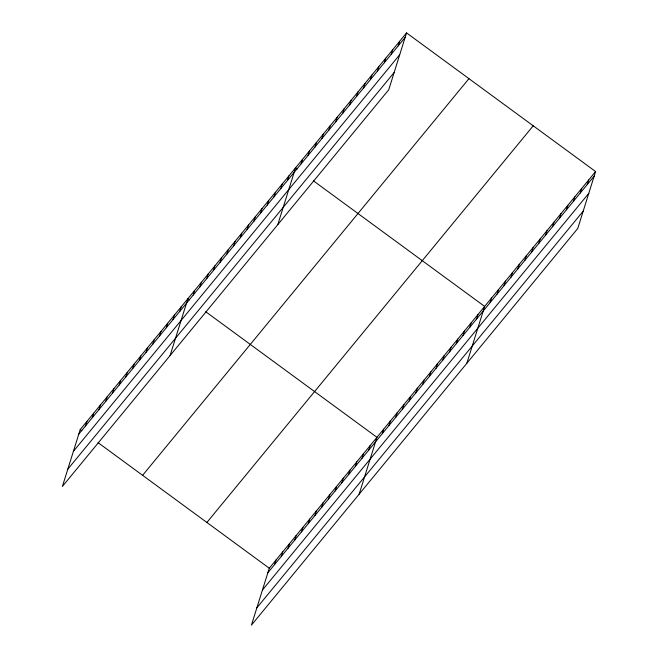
<?xml version="1.0" encoding="UTF-8"?>
<svg xmlns="http://www.w3.org/2000/svg" width="658" height="658" viewBox="0 0 658 658"><rect width="100%" height="100%" fill="white"/><g stroke="black" fill="none" stroke-linecap="round" stroke-linejoin="round"><path stroke-width="0.99" d="M406.554 32.9L80.218 429.567L62.395 486.443L388.73 89.776L406.554 32.9L595.605 171.557L577.782 228.433L251.446 625.1L269.27 568.224L595.605 171.557M85.532 425.932L86.955 421.383M92.26 417.748L93.683 413.199M98.988 409.564L100.411 405.024M105.724 401.388L107.147 396.84M112.452 393.204L113.875 388.656M119.18 385.02L120.603 380.48M125.908 376.845L127.339 372.296M132.645 368.661L134.067 364.113M139.373 360.477L140.796 355.937M146.101 352.301L147.532 347.753M152.837 344.118L154.26 339.569M159.565 335.934L160.988 331.393M166.293 327.758L167.724 323.21M173.029 319.574L174.452 315.026M179.757 311.39L181.18 306.85M170.085 355.542L187.917 298.666L189.537 299.851M193.222 295.031L194.645 290.482M199.95 286.847L201.373 282.307M206.678 278.671L208.101 274.123M213.414 270.487L214.837 265.939M220.142 262.303L221.565 257.755M226.87 254.128L228.293 249.579M233.598 245.944L235.029 241.396M240.334 237.76L241.757 233.212M247.063 229.584L248.485 225.036M253.791 221.401L255.222 216.852M260.527 213.217L261.95 208.668M267.255 205.041L268.678 200.493M273.983 196.857L275.414 192.309M280.719 188.673L282.142 184.125M287.447 180.498L288.87 175.949M277.775 224.641L295.606 167.765L297.227 168.958M301.109 163.883L302.54 159.335M308.051 155.453L309.474 150.904M314.985 147.022L316.408 142.482M321.918 138.599L323.341 134.051M328.852 130.169L330.275 125.62M335.786 121.738L337.209 117.19M342.719 113.308L344.142 108.759M349.653 104.877L351.076 100.337M356.587 96.446L358.018 91.906M363.52 88.024L364.951 83.476M370.462 79.593L371.885 75.045M377.396 71.163L378.819 66.614M384.33 62.732L385.752 58.184M391.263 54.301L392.686 49.761M398.197 45.879L399.62 41.331M274.575 564.589L275.998 560.04M281.303 556.405L282.726 551.856M288.039 548.221L289.462 543.681M294.768 540.045L296.19 535.497M301.496 531.861L302.919 527.313M308.224 523.678L309.655 519.137M314.96 515.502L316.383 510.953M321.688 507.318L323.111 502.77M328.416 499.134L329.847 494.594M335.152 490.958L336.575 486.41M341.88 482.775L343.303 478.226M348.608 474.591L350.04 470.051M355.345 466.415L356.768 461.867M362.073 458.231L363.496 453.683M368.801 450.047L370.232 445.507M359.136 494.199L376.96 437.323L205.74 311.736M382.265 433.688L383.688 429.139M388.993 425.504L390.416 420.964M395.729 417.328L397.152 412.78M402.457 409.144L403.88 404.596M409.186 400.961L410.608 396.42M415.914 392.785L417.345 388.236M422.65 384.601L424.073 380.053M429.378 376.417L430.801 371.869M436.106 368.241L437.537 363.693M442.842 360.058L444.265 355.509M449.57 351.874L450.993 347.325M456.298 343.698L457.729 339.15M463.035 335.514L464.458 330.966M469.763 327.33L471.186 322.782M476.491 319.155L477.922 314.606M466.826 363.298L484.65 306.422L313.43 180.843M490.161 302.54L491.584 297.992M497.094 294.11L498.517 289.561M504.028 285.679L505.451 281.139M510.962 277.257L512.385 272.708M517.895 268.826L519.318 264.277M524.829 260.395L526.26 255.847M531.763 251.965L533.194 247.416M538.705 243.534L540.128 238.994M545.638 235.112L547.061 230.563M552.572 226.681L553.995 222.133M559.506 218.25L560.929 213.702M566.439 209.82L567.862 205.271M573.373 201.389L574.796 196.841M580.307 192.958L581.73 188.418M587.24 184.536L588.671 179.988M78.796 434.107L405.131 37.448M73.383 451.38L399.719 54.713M67.807 469.17L394.142 72.512M142.605 475.323L468.94 78.656M206.883 522.468L533.219 125.801M267.847 572.764L594.174 176.105M262.435 590.037L588.762 193.37M256.859 607.827L583.185 211.169M80.218 429.567L81.847 430.751M98.05 442.637L269.27 568.224"/></g></svg>
